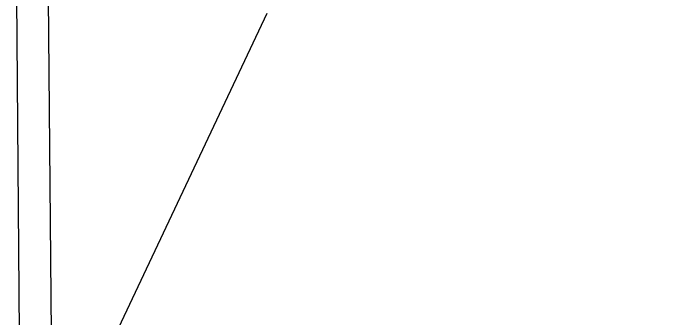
# Model space of a CAD drawing. Header units: millimetres. Extents: x -279 to 4999, y 61 to 3536.
# Drawn here: x 67 to 649, y 2862 to 3131 of the extents above; entities that cross this region are included whole.
import ezdxf

# ---------------------------------------------------------------- set-up
doc = ezdxf.new("R2010")
doc.units = ezdxf.units.MM
doc.layers.add('ZANO_R', color=7, linetype='Continuous', lineweight=0)
doc.layers.add('ZANO_W', color=1, linetype='Continuous', lineweight=0)
doc.styles.add('Arial', font='arial.ttf')
doc.styles.get("Standard").update_dxf_attribs({"font": 'ARIALUNI.TTF'})
doc.dimstyles.new('pl i ang', dxfattribs={"dimtxt": 50, "dimasz": 50, "dimexe": 1.25, "dimexo": 0.625, "dimgap": 10, "dimtad": 1, "dimtoh": 1, "dimtxsty": 'Standard', "dimcen": 2.5, "dimclrd": 1, "dimclre": 1, "dimclrt": 1, "dimadec": 0, "dimazin": 0, "dimtfac": 1, "dimtmove": 0, "dimatfit": 3, "dimfxl": 1, "dimarcsym": 1})

# ---------------------------------------------------------------- blocks, each defined once
blk = doc.blocks.new('*D420')
at = {"layer": 'ZANO_W', "color": 1, "lineweight": -2}
blk.add_arc((3828.64, 2822.36), 150.81, 99.55169, 164.75824, dxfattribs=at)
at = {"layer": 'ZANO_W', "color": 1}
for points in [[(3803.84, 2964.42), (3803.39, 2977.74), (3843.59, 2972.43)], [(3676.53, 2862.89), (3689.74, 2861.12), (3677.83, 2822.36)]]:
    blk.add_solid(points, dxfattribs=at)
at = {"layer": 'ZANO_W', "color": 1, "insert": (3706.83, 2956.91), "char_height": 40, "attachment_point": 5, "rotation": 42.15496, "style": 'Arial'}
blk.add_mtext('96%%d', dxfattribs=at)
blk = doc.blocks.new('*D434')
at = {"layer": 'ZANO_W', "color": 1, "lineweight": -2}
for p, q in [((179.74, 3536.36), (-232.53, 3536.36)), ((-222.53, 3496.36), (-222.53, 2862.36)), ((34.19, 2822.36), (-232.53, 2822.36))]:
    blk.add_line(p, q, dxfattribs=at)
at = {"layer": 'ZANO_W', "color": 1}
for points in [[(-215.87, 3496.36), (-229.2, 3496.36), (-222.53, 3536.36)], [(-229.2, 2862.36), (-215.87, 2862.36), (-222.53, 2822.36)]]:
    blk.add_solid(points, dxfattribs=at)
at = {"layer": 'ZANO_W', "color": 1, "insert": (-252.62, 3179.36), "char_height": 40, "attachment_point": 5, "rotation": 90, "style": 'Arial'}
blk.add_mtext('714', dxfattribs=at)

msp = doc.modelspace()

# ---------------------------------------------------------------- linework, layer by layer
at = {"layer": 'ZANO_R'}
for p, q in [((96.54, 3264.26), (100.38, 2822.81)), ((68.59, 3248.36), (72.3, 2822.36)), ((146.23, 2824.03), (291.51, 3131.07))]:
    msp.add_line(p, q, dxfattribs=at)

# ---------------------------------------------------------------- dimensions: what is measured, and where the dimension line sits
at = {"layer": 'ZANO_W'}
dim = msp.add_linear_dim(base=(-222.53, 2822.36), p1=(189.74, 3536.36), p2=(44.19, 2822.36), angle=90, dimstyle='pl i ang', override={"dimtxt": 40, "dimasz": 40, "dimexe": 10, "dimexo": 10, "dimtoh": 0, "dimdec": 0, "dimtxsty": 'Arial', "dimtdec": 0, "dimtmove": 1}, dxfattribs=at)
dim.commit()
dim.dimension.update_dxf_attribs({"geometry": '*D434', "text_midpoint": (-252.62, 3179.36)})
dim = msp.add_angular_dim_2l(base=(3762.04, 2957.67), line1=((-183.02, 2822.36), (4693.28, 2822.36)), line2=((3828.7, 2823.02), (3872.52, 3262.78)), dimstyle='pl i ang', override={"dimtxt": 40, "dimasz": 40, "dimexe": 10, "dimexo": 10, "dimtoh": 0, "dimdec": 0, "dimtxsty": 'Arial', "dimtdec": 0, "dimtmove": 1}, dxfattribs=at)
dim.commit()
dim.dimension.update_dxf_attribs({"geometry": '*D420', "text_midpoint": (3706.83, 2956.91)})

doc.saveas('drawing.dxf')
